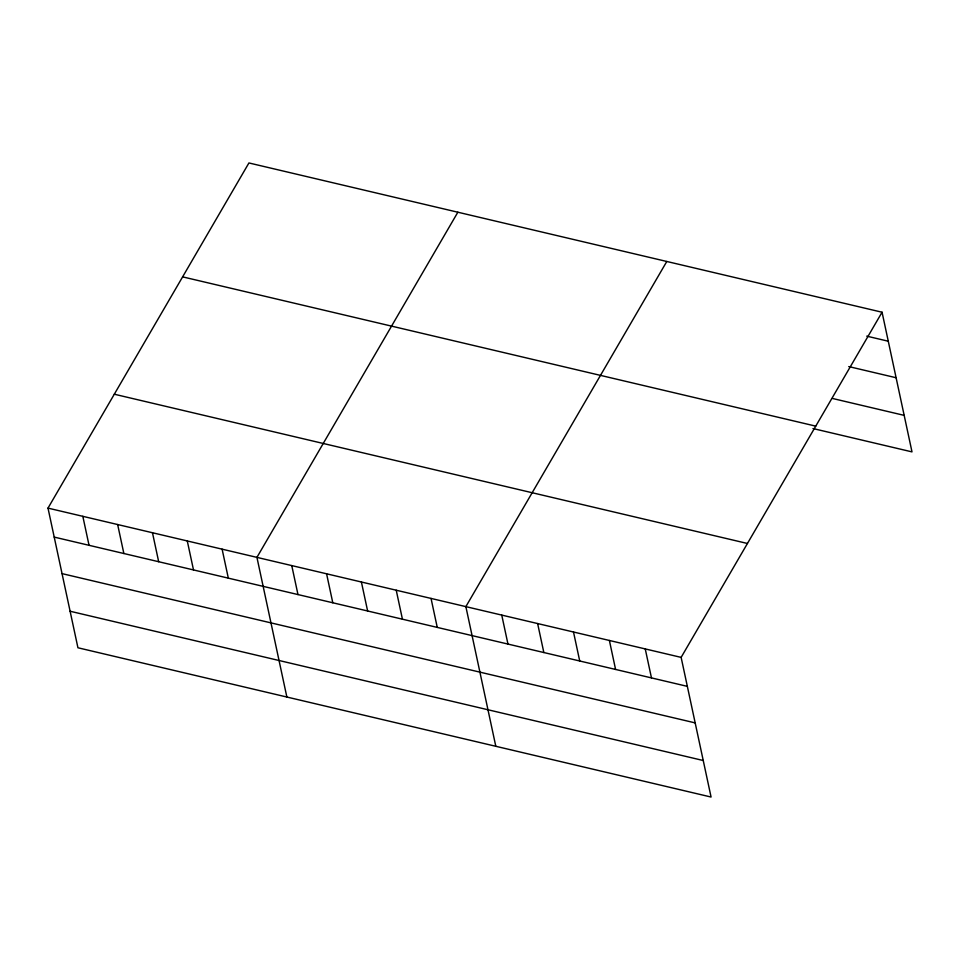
<?xml version="1.0" encoding="UTF-8"?>
<svg xmlns="http://www.w3.org/2000/svg" width="960" height="960" viewBox="0 0 960 960"><rect width="100%" height="100%" fill="white"/><g stroke="black" fill="none" stroke-linecap="round" stroke-linejoin="round"><path stroke-width="1.44" d="M882.06 312.228L681.132 657.384L711.072 797.04L77.94 647.772L48 508.116L248.928 162.96L882.06 312.228L912 451.884L812.976 428.544M457.86 212.22L256.932 557.364L286.872 697.032M666.792 261.48L465.864 606.624L495.804 746.292M866.748 336.144L888.276 341.22M848.748 366.576L896.1 377.736M832.416 398.448L904.176 415.368M182.616 276.864L815.748 426.132M114.3 394.212L747.444 543.48M48 508.116L681.132 657.384M54.216 537.096L687.348 686.364M62.04 573.624L695.172 722.892M70.116 611.244L703.248 760.512M645.252 648.924L651.468 677.904M609.384 640.464L615.588 669.444M573.504 632.004L579.72 660.996M537.624 623.544L543.84 652.536M501.744 615.084L507.96 644.076M431.04 598.416L437.256 627.408M396.228 590.208L402.432 619.2M361.404 582L367.62 610.98M326.58 573.792L332.796 602.772M291.756 565.584L297.972 594.564M222.108 549.156L228.324 578.148M187.284 540.948L193.5 569.94M152.472 532.74L158.676 561.72M117.648 524.532L123.864 553.512M82.824 516.324L89.04 545.304"/></g></svg>
